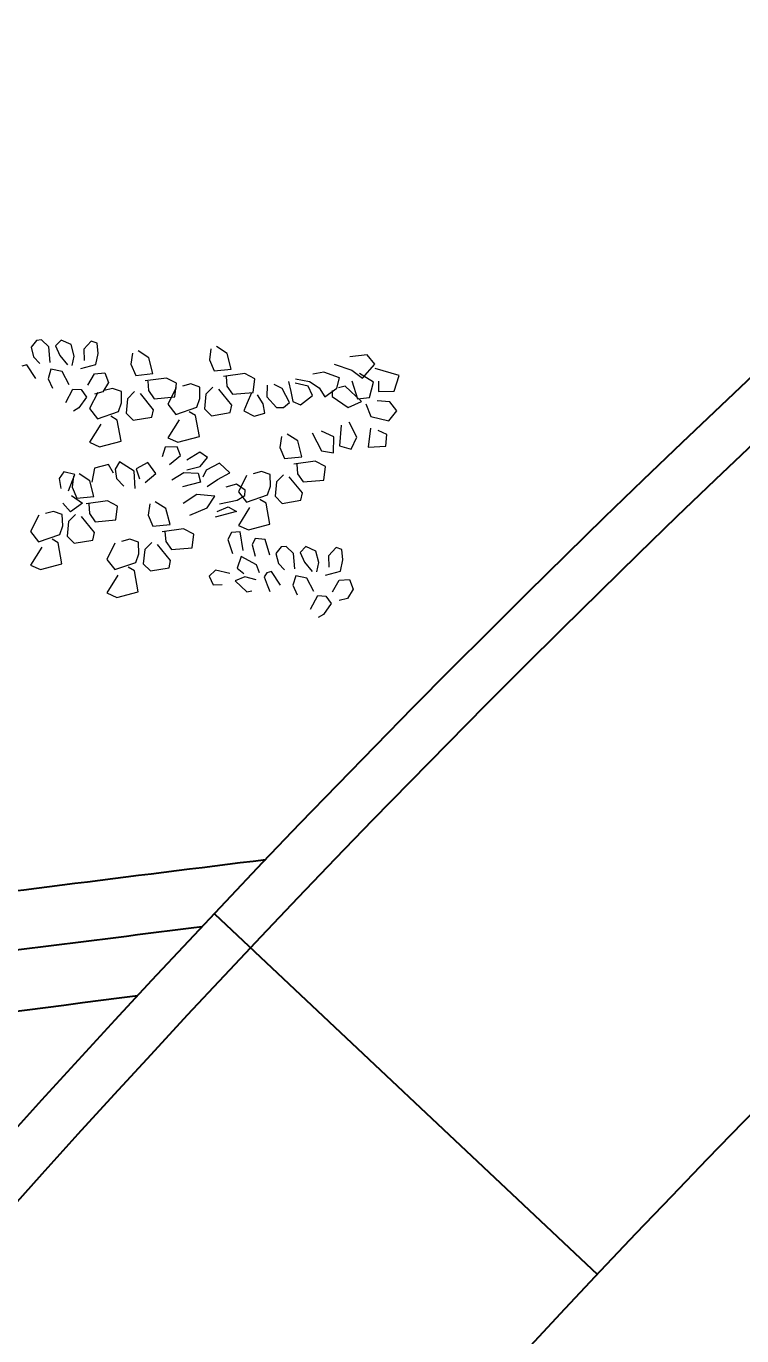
# Model space of a CAD drawing. Header units: metres. Extents: x 10 to 239, y 2 to 253.
# Drawn here: x 43.044 to 44.229, y 172.138 to 174.308 of the extents above; entities that cross this region are included whole.
import ezdxf

# ---------------------------------------------------------------- set-up
doc = ezdxf.new("R2010")
doc.units = ezdxf.units.M
doc.header["$MEASUREMENT"] = 0
doc.layers.get('Defpoints').update_dxf_attribs({"color": 9})
for name, color, linetype in [('-cotas', 252, 'Continuous'), ('1', 7, 'Continuous'), ('1estruct arco', 7, 'Continuous')]:
    doc.layers.add(name, color=color, linetype=linetype)
doc.layers.add('bloques veg', color=7, linetype='Continuous', lineweight=0, true_color=0xbbd5a5)
doc.styles.get("Standard").update_dxf_attribs({"font": 'arial.ttf'})
doc.dimstyles.get("Standard").update_dxf_attribs({"dimtxt": 0.18, "dimasz": 0.18, "dimexe": 0.18, "dimexo": 0.0625, "dimgap": 0.09, "dimtad": 0, "dimtih": 1, "dimtoh": 1, "dimdec": 4, "dimzin": 0, "dimdsep": 46, "dimtxsty": 'Standard', "dimcen": 0.09, "dimadec": 0, "dimazin": 0, "dimtfac": 1, "dimtdec": 4, "dimtofl": 0, "dimtmove": 0, "dimatfit": 3, "dimfxl": 1, "dimtolj": 1, "dimtzin": 0, "dimarcsym": 0})

# ---------------------------------------------------------------- blocks, each defined once
blk = doc.blocks.new('*D90')
at = {"layer": '-cotas', "color": 0, "lineweight": -2, "transparency": 16777216}
for p, q in [((35.5997, 175.5332), (35.5997, 162.1857)), ((89.3642, 175.5332), (89.3642, 162.1857)), ((35.7797, 162.3657), (58.2102, 162.3657)), ((89.1842, 162.3657), (59.8709, 162.3657))]:
    blk.add_line(p, q, dxfattribs=at)
at = {"layer": '-cotas', "color": 0, "transparency": 16777216}
for points in [[(35.7797, 162.3957), (35.7797, 162.3357), (35.5997, 162.3657)], [(89.1842, 162.3957), (89.1842, 162.3357), (89.3642, 162.3657)]]:
    blk.add_solid(points, dxfattribs=at)
at = {"layer": 'Defpoints', "color": 0, "transparency": 16777216}
for p in [(35.5997, 175.5957), (89.3642, 175.5957), (89.3642, 162.3657)]:
    blk.add_point(p, dxfattribs=at)
at = {"layer": '-cotas', "color": 0, "transparency": 16777216, "insert": (59.0405, 162.3657), "char_height": 0.3, "attachment_point": 5}
blk.add_mtext('\\A1;53.7645', dxfattribs=at)
blk = doc.blocks.new('A$C0C3707A3')
at = {"layer": 'bloques veg'}
for p, q in [((2.4712, 0.371), (2.4643, 0.3622)), ((2.4643, 0.3622), (2.4677, 0.3491)), ((2.478, 0.3717), (2.4712, 0.371)), ((2.4874, 0.3626), (2.478, 0.3717)), ((2.4894, 0.3422), (2.4874, 0.3626)), ((2.5036, 0.3716), (2.4964, 0.3638)), ((2.4964, 0.3638), (2.5021, 0.3514)), ((2.5168, 0.3658), (2.5036, 0.3716)), ((2.5209, 0.3506), (2.5168, 0.3658)), ((2.5434, 0.3706), (2.5335, 0.3598)), ((2.5511, 0.368), (2.5434, 0.3706)), ((2.5524, 0.3544), (2.5511, 0.368)), ((2.7006, 0.3615), (2.6987, 0.347)), ((2.722, 0.3556), (2.7079, 0.3646)), ((2.4677, 0.3491), (2.4758, 0.3408)), ((2.5021, 0.3514), (2.5123, 0.339)), ((2.5184, 0.3383), (2.5209, 0.3506)), ((2.5335, 0.3598), (2.5341, 0.3448)), ((2.5494, 0.3396), (2.5524, 0.3544)), ((2.5977, 0.3549), (2.5957, 0.3404)), ((2.619, 0.349), (2.605, 0.358)), ((2.6246, 0.3283), (2.619, 0.349)), ((2.6987, 0.347), (2.7049, 0.3324)), ((2.7275, 0.335), (2.722, 0.3556)), ((2.906, 0.3549), (2.8834, 0.3523)), ((2.9163, 0.3425), (2.906, 0.3549)), ((2.4589, 0.3386), (2.4524, 0.3369)), ((2.4707, 0.3208), (2.4589, 0.3386)), ((2.4906, 0.3332), (2.487, 0.3206)), ((2.5054, 0.3302), (2.4906, 0.3332)), ((2.5147, 0.3129), (2.5054, 0.3302)), ((2.5299, 0.3344), (2.5494, 0.3396)), ((2.5392, 0.3125), (2.548, 0.3276)), ((2.548, 0.3276), (2.5616, 0.3289)), ((2.5616, 0.3289), (2.5662, 0.3162)), ((2.5957, 0.3404), (2.602, 0.3258)), ((2.602, 0.3258), (2.6246, 0.3283)), ((2.7049, 0.3324), (2.7275, 0.335)), ((2.7453, 0.3293), (2.7173, 0.3253)), ((2.7588, 0.3224), (2.7453, 0.3293)), ((2.8494, 0.3316), (2.835, 0.3289)), ((2.87, 0.3243), (2.8494, 0.3316)), ((2.8628, 0.3422), (2.8859, 0.3344)), ((2.8859, 0.3344), (2.9002, 0.3243)), ((2.9145, 0.3188), (2.8963, 0.3302)), ((2.9002, 0.3243), (2.9163, 0.3425)), ((2.9481, 0.3278), (2.9166, 0.3368)), ((2.9419, 0.3075), (2.9481, 0.3278)), ((2.487, 0.3206), (2.4927, 0.3081)), ((2.5662, 0.3162), (2.559, 0.3038)), ((2.6424, 0.3226), (2.6144, 0.3186)), ((2.6179, 0.3184), (2.6189, 0.3059)), ((2.6558, 0.3158), (2.6424, 0.3226)), ((2.6537, 0.2978), (2.6558, 0.3158)), ((2.6747, 0.315), (2.6638, 0.3121)), ((2.6862, 0.3111), (2.6747, 0.315)), ((2.6867, 0.2961), (2.6862, 0.3111)), ((2.7036, 0.3111), (2.6945, 0.3017)), ((2.7208, 0.3251), (2.7219, 0.3125)), ((2.7219, 0.3125), (2.7294, 0.3018)), ((2.7566, 0.3044), (2.7588, 0.3224)), ((2.775, 0.314), (2.7744, 0.2987)), ((2.7947, 0.3099), (2.784, 0.3152)), ((2.8043, 0.2916), (2.7947, 0.3099)), ((2.8027, 0.3191), (2.8062, 0.306)), ((2.8287, 0.3132), (2.8115, 0.3168)), ((2.8122, 0.3228), (2.8305, 0.3195)), ((2.8344, 0.3008), (2.8287, 0.3132)), ((2.8305, 0.3195), (2.8432, 0.3113)), ((2.8432, 0.3113), (2.851, 0.2994)), ((2.851, 0.2994), (2.8666, 0.3106)), ((2.8666, 0.3106), (2.87, 0.3243)), ((2.8775, 0.3135), (2.8688, 0.3112)), ((2.8991, 0.2937), (2.8775, 0.3135)), ((2.8861, 0.3205), (2.8936, 0.2969)), ((2.9094, 0.2988), (2.9145, 0.3188)), ((2.921, 0.3205), (2.9212, 0.3066)), ((2.5105, 0.2896), (2.5197, 0.3072)), ((2.5197, 0.3072), (2.5303, 0.3066)), ((2.5376, 0.2969), (2.5275, 0.2826)), ((2.5303, 0.3066), (2.5376, 0.2969)), ((2.5522, 0.3031), (2.5417, 0.2817)), ((2.559, 0.3038), (2.5482, 0.3009)), ((2.5717, 0.3084), (2.5609, 0.3055)), ((2.5833, 0.3045), (2.5717, 0.3084)), ((2.5838, 0.2895), (2.5833, 0.3045)), ((2.5916, 0.2951), (2.5897, 0.276)), ((2.6007, 0.3045), (2.5916, 0.2951)), ((2.6256, 0.2809), (2.6084, 0.3019)), ((2.6189, 0.3059), (2.6265, 0.2951)), ((2.6265, 0.2951), (2.6537, 0.2978)), ((2.6551, 0.3098), (2.6446, 0.2883)), ((2.6828, 0.2846), (2.6867, 0.2961)), ((2.6945, 0.3017), (2.6927, 0.2826)), ((2.7286, 0.2876), (2.7113, 0.3085)), ((2.7294, 0.3018), (2.7566, 0.3044)), ((2.7544, 0.3038), (2.7487, 0.2906)), ((2.77, 0.2894), (2.7621, 0.3012)), ((2.7744, 0.2987), (2.7875, 0.2847)), ((2.8062, 0.306), (2.8086, 0.2927)), ((2.8086, 0.2927), (2.819, 0.2885)), ((2.819, 0.2885), (2.8344, 0.3008)), ((2.8604, 0.3078), (2.8603, 0.2996)), ((2.8603, 0.2996), (2.8815, 0.2855)), ((2.8815, 0.2855), (2.8991, 0.2937)), ((2.8936, 0.2969), (2.9094, 0.2988)), ((2.9364, 0.2932), (2.9198, 0.2946)), ((2.9212, 0.3066), (2.9419, 0.3075)), ((2.9454, 0.2817), (2.9364, 0.2932)), ((2.5275, 0.2826), (2.5205, 0.2783)), ((2.5417, 0.2817), (2.5522, 0.2682)), ((2.5522, 0.2682), (2.5799, 0.278)), ((2.5799, 0.278), (2.5838, 0.2895)), ((2.5897, 0.276), (2.5992, 0.2669)), ((2.6236, 0.2711), (2.6256, 0.2809)), ((2.6446, 0.2883), (2.6552, 0.2749)), ((2.6552, 0.2749), (2.6828, 0.2846)), ((2.6811, 0.2737), (2.6728, 0.2785)), ((2.6927, 0.2826), (2.7021, 0.2735)), ((2.7021, 0.2735), (2.7265, 0.2777)), ((2.7265, 0.2777), (2.7286, 0.2876)), ((2.7487, 0.2906), (2.7445, 0.2802)), ((2.7445, 0.2802), (2.758, 0.2733)), ((2.758, 0.2733), (2.7721, 0.2771)), ((2.7721, 0.2771), (2.77, 0.2894)), ((2.7875, 0.2847), (2.7967, 0.2849)), ((2.7967, 0.2849), (2.8043, 0.2916)), ((2.9046, 0.2905), (2.9114, 0.2737)), ((2.935, 0.2684), (2.9454, 0.2817)), ((2.5565, 0.2612), (2.5419, 0.2375)), ((2.5782, 0.267), (2.5699, 0.2718)), ((2.5833, 0.2393), (2.5782, 0.267)), ((2.5992, 0.2669), (2.6236, 0.2711)), ((2.6594, 0.2679), (2.6448, 0.2442)), ((2.6862, 0.246), (2.6811, 0.2737)), ((2.8726, 0.2622), (2.8706, 0.2349)), ((2.8931, 0.2467), (2.8832, 0.2662)), ((2.9109, 0.2585), (2.9083, 0.2334)), ((2.9114, 0.2737), (2.935, 0.2684)), ((2.6448, 0.2442), (2.658, 0.2384)), ((2.658, 0.2384), (2.6862, 0.246)), ((2.7941, 0.247), (2.7922, 0.2325)), ((2.8155, 0.2411), (2.8014, 0.2501)), ((2.821, 0.2204), (2.8155, 0.2411)), ((2.8346, 0.252), (2.8468, 0.2285)), ((2.8628, 0.2468), (2.8469, 0.2541)), ((2.8626, 0.2258), (2.8628, 0.2468)), ((2.8857, 0.2308), (2.8931, 0.2467)), ((2.9328, 0.2504), (2.921, 0.2554)), ((2.9312, 0.2348), (2.9328, 0.2504)), ((2.5419, 0.2375), (2.555, 0.2318)), ((2.555, 0.2318), (2.5833, 0.2393)), ((2.6412, 0.2316), (2.6376, 0.219)), ((2.6572, 0.2324), (2.6412, 0.2316)), ((2.6615, 0.2207), (2.6572, 0.2324)), ((2.6871, 0.2253), (2.6701, 0.2149)), ((2.697, 0.2186), (2.6871, 0.2253)), ((2.7922, 0.2325), (2.7984, 0.2179)), ((2.8468, 0.2285), (2.8626, 0.2258)), ((2.8706, 0.2349), (2.8857, 0.2308)), ((2.9083, 0.2334), (2.9312, 0.2348)), ((2.5672, 0.2083), (2.5487, 0.2033)), ((2.5736, 0.1972), (2.5672, 0.2083)), ((2.5813, 0.212), (2.5757, 0.2024)), ((2.6008, 0.1998), (2.5813, 0.212)), ((2.6186, 0.2116), (2.6035, 0.2029)), ((2.6295, 0.197), (2.6186, 0.2116)), ((2.6473, 0.2088), (2.6615, 0.2207)), ((2.67, 0.2021), (2.6874, 0.2067)), ((2.6874, 0.2067), (2.697, 0.2186)), ((2.7129, 0.2113), (2.6956, 0.202)), ((2.7268, 0.1987), (2.7129, 0.2113)), ((2.7984, 0.2179), (2.821, 0.2204)), ((2.8388, 0.2147), (2.8108, 0.2107)), ((2.8144, 0.2105), (2.8154, 0.198)), ((2.8523, 0.2079), (2.8388, 0.2147)), ((2.8501, 0.1898), (2.8523, 0.2079)), ((2.5082, 0.1983), (2.5023, 0.1897)), ((2.5023, 0.1897), (2.5047, 0.1764)), ((2.5229, 0.1952), (2.5082, 0.1983)), ((2.5149, 0.1733), (2.5229, 0.1952)), ((2.5213, 0.1928), (2.5193, 0.1783)), ((2.5426, 0.1869), (2.5286, 0.1959)), ((2.5487, 0.2033), (2.5455, 0.185)), ((2.5757, 0.2024), (2.5778, 0.1902)), ((2.5778, 0.1902), (2.5875, 0.18)), ((2.6023, 0.177), (2.6008, 0.1998)), ((2.6035, 0.2029), (2.6081, 0.1901)), ((2.6152, 0.1851), (2.6295, 0.197)), ((2.6504, 0.1887), (2.6663, 0.1987)), ((2.6663, 0.1987), (2.6851, 0.198)), ((2.6851, 0.198), (2.6883, 0.186)), ((2.6956, 0.202), (2.6912, 0.1926)), ((2.6968, 0.1802), (2.7106, 0.1897)), ((2.7106, 0.1897), (2.7268, 0.1987)), ((2.7486, 0.1952), (2.7381, 0.1738)), ((2.7682, 0.2005), (2.7573, 0.1976)), ((2.7797, 0.1966), (2.7682, 0.2005)), ((2.7802, 0.1816), (2.7797, 0.1966)), ((2.7971, 0.1966), (2.788, 0.1872)), ((2.8221, 0.173), (2.8048, 0.194)), ((2.8154, 0.198), (2.8229, 0.1872)), ((2.8229, 0.1872), (2.8501, 0.1898)), ((2.5193, 0.1783), (2.5256, 0.1637)), ((2.5481, 0.1663), (2.5426, 0.1869)), ((2.6883, 0.186), (2.6644, 0.1796)), ((2.7355, 0.1836), (2.7214, 0.1798)), ((2.7468, 0.1761), (2.7355, 0.1836)), ((2.7381, 0.1738), (2.7487, 0.1603)), ((2.7464, 0.169), (2.7468, 0.1761)), ((2.7763, 0.1701), (2.7802, 0.1816)), ((2.788, 0.1872), (2.7862, 0.1681)), ((2.8201, 0.1632), (2.8221, 0.173)), ((2.5175, 0.1461), (2.5075, 0.1574)), ((2.5331, 0.1573), (2.5175, 0.1461)), ((2.5188, 0.1674), (2.5331, 0.1573)), ((2.5256, 0.1637), (2.5481, 0.1663)), ((2.566, 0.1606), (2.5379, 0.1566)), ((2.5415, 0.1564), (2.5425, 0.1438)), ((2.5794, 0.1537), (2.566, 0.1606)), ((2.6216, 0.1569), (2.6197, 0.1424)), ((2.643, 0.151), (2.6289, 0.16)), ((2.6834, 0.1696), (2.6656, 0.1579)), ((2.7071, 0.1678), (2.6834, 0.1696)), ((2.6973, 0.1524), (2.7071, 0.1678)), ((2.7133, 0.1578), (2.7364, 0.1629)), ((2.7364, 0.1629), (2.7464, 0.169)), ((2.7487, 0.1603), (2.7763, 0.1701)), ((2.7746, 0.1591), (2.7663, 0.1639)), ((2.7797, 0.1314), (2.7746, 0.1591)), ((2.7862, 0.1681), (2.7956, 0.1589)), ((2.7956, 0.1589), (2.8201, 0.1632)), ((2.4758, 0.1411), (2.4652, 0.1196)), ((2.4953, 0.1463), (2.4845, 0.1434)), ((2.5068, 0.1424), (2.4953, 0.1463)), ((2.5074, 0.1274), (2.5068, 0.1424)), ((2.5243, 0.1424), (2.5152, 0.133)), ((2.5492, 0.1189), (2.532, 0.1398)), ((2.5425, 0.1438), (2.5501, 0.1331)), ((2.5773, 0.1357), (2.5794, 0.1537)), ((2.6197, 0.1424), (2.6259, 0.1278)), ((2.6485, 0.1303), (2.643, 0.151)), ((2.6743, 0.1427), (2.6973, 0.1524)), ((2.7358, 0.1476), (2.7076, 0.14)), ((2.7102, 0.1477), (2.7248, 0.1539)), ((2.7248, 0.1539), (2.7358, 0.1476)), ((2.7529, 0.1533), (2.7383, 0.1296)), ((2.5035, 0.1159), (2.5074, 0.1274)), ((2.5152, 0.133), (2.5133, 0.1139)), ((2.5501, 0.1331), (2.5773, 0.1357)), ((2.6259, 0.1278), (2.6485, 0.1303)), ((2.6663, 0.1247), (2.6383, 0.1206)), ((2.6798, 0.1178), (2.6663, 0.1247)), ((2.7406, 0.121), (2.7292, 0.1202)), ((2.7383, 0.1296), (2.7515, 0.1239)), ((2.7449, 0.0965), (2.7406, 0.121)), ((2.7515, 0.1239), (2.7797, 0.1314)), ((2.4652, 0.1196), (2.4758, 0.1062)), ((2.4758, 0.1062), (2.5035, 0.1159)), ((2.5017, 0.105), (2.4935, 0.1098)), ((2.5068, 0.0773), (2.5017, 0.105)), ((2.5133, 0.1139), (2.5227, 0.1048)), ((2.5227, 0.1048), (2.5472, 0.109)), ((2.5472, 0.109), (2.5492, 0.1189)), ((2.5762, 0.1051), (2.5656, 0.0837)), ((2.5957, 0.1104), (2.5848, 0.1075)), ((2.6072, 0.1065), (2.5957, 0.1104)), ((2.6077, 0.0915), (2.6072, 0.1065)), ((2.6247, 0.1065), (2.6155, 0.0971)), ((2.6496, 0.0829), (2.6323, 0.1039)), ((2.6419, 0.1204), (2.6429, 0.1079)), ((2.6429, 0.1079), (2.6504, 0.0971)), ((2.6776, 0.0998), (2.6798, 0.1178)), ((2.7292, 0.1202), (2.7247, 0.1109)), ((2.7247, 0.1109), (2.7307, 0.0927)), ((2.7604, 0.1123), (2.7567, 0.1043)), ((2.7567, 0.1043), (2.7608, 0.0891)), ((2.7735, 0.1111), (2.7604, 0.1123)), ((2.7801, 0.0908), (2.7735, 0.1111)), ((2.48, 0.0992), (2.4654, 0.0755)), ((2.6038, 0.08), (2.6077, 0.0915)), ((2.6155, 0.0971), (2.6137, 0.078)), ((2.6504, 0.0971), (2.6776, 0.0998)), ((2.7423, 0.0888), (2.7371, 0.0735)), ((2.7626, 0.078), (2.7423, 0.0888)), ((2.7946, 0.1017), (2.7877, 0.0928)), ((2.7877, 0.0928), (2.7912, 0.0798)), ((2.8015, 0.1023), (2.7946, 0.1017)), ((2.8109, 0.0932), (2.8015, 0.1023)), ((2.8129, 0.0728), (2.8109, 0.0932)), ((2.8271, 0.1022), (2.8198, 0.0945)), ((2.8198, 0.0945), (2.8255, 0.082)), ((2.8403, 0.0965), (2.8271, 0.1022)), ((2.8443, 0.0813), (2.8403, 0.0965)), ((2.8669, 0.1013), (2.857, 0.0905)), ((2.857, 0.0905), (2.8575, 0.0755)), ((2.8746, 0.0987), (2.8669, 0.1013)), ((2.8759, 0.0851), (2.8746, 0.0987)), ((2.4654, 0.0755), (2.4786, 0.0697)), ((2.4786, 0.0697), (2.5068, 0.0773)), ((2.5656, 0.0837), (2.5762, 0.0703)), ((2.5762, 0.0703), (2.6038, 0.08)), ((2.6021, 0.0691), (2.5939, 0.0738)), ((2.6072, 0.0413), (2.6021, 0.0691)), ((2.6137, 0.078), (2.6231, 0.0689)), ((2.6231, 0.0689), (2.6476, 0.0731)), ((2.6476, 0.0731), (2.6496, 0.0829)), ((2.7088, 0.0705), (2.7004, 0.0625)), ((2.7274, 0.0662), (2.7088, 0.0705)), ((2.7371, 0.0735), (2.7459, 0.0665)), ((2.7666, 0.0674), (2.7626, 0.078)), ((2.7824, 0.0693), (2.7759, 0.0676)), ((2.7941, 0.0515), (2.7824, 0.0693)), ((2.7912, 0.0798), (2.7992, 0.0715)), ((2.8255, 0.082), (2.8358, 0.0697)), ((2.8418, 0.069), (2.8443, 0.0813)), ((2.8533, 0.0651), (2.8729, 0.0703)), ((2.8729, 0.0703), (2.8759, 0.0851)), ((2.5804, 0.0632), (2.5658, 0.0396)), ((2.7004, 0.0625), (2.7058, 0.0511)), ((2.7058, 0.0511), (2.7173, 0.0519)), ((2.7471, 0.0622), (2.7346, 0.0565)), ((2.7346, 0.0565), (2.7501, 0.0421)), ((2.7621, 0.0581), (2.7471, 0.0622)), ((2.7759, 0.0676), (2.7727, 0.0621)), ((2.7727, 0.0621), (2.7767, 0.0515)), ((2.8141, 0.0639), (2.8105, 0.0513)), ((2.8289, 0.0608), (2.8141, 0.0639)), ((2.8382, 0.0435), (2.8289, 0.0608)), ((2.8627, 0.0431), (2.8714, 0.0583)), ((2.8714, 0.0583), (2.885, 0.0596)), ((2.885, 0.0596), (2.8896, 0.0469)), ((2.5658, 0.0396), (2.579, 0.0338)), ((2.579, 0.0338), (2.6072, 0.0413)), ((2.7501, 0.0421), (2.7566, 0.0438)), ((2.7767, 0.0515), (2.7801, 0.0431)), ((2.8105, 0.0513), (2.8162, 0.0388)), ((2.8339, 0.0203), (2.8432, 0.0379)), ((2.8432, 0.0379), (2.8538, 0.0373)), ((2.8538, 0.0373), (2.861, 0.0276)), ((2.8825, 0.0345), (2.8716, 0.0316)), ((2.8896, 0.0469), (2.8825, 0.0345)), ((2.861, 0.0276), (2.8509, 0.0132)), ((2.8509, 0.0132), (2.8439, 0.009))]:
    blk.add_line(p, q, dxfattribs=at)

msp = doc.modelspace()

# ---------------------------------------------------------------- linework, layer by layer
at = {"layer": '1'}
for radius, start, end in [(130.79805, 97.0475191, 97.3453683), (130.70066, 97.0993599, 97.3518071)]:
    msp.add_arc((59.4886, 43.1172), radius, start, end, dxfattribs=at)
msp.add_rational_spline([(43.22865, 172.70172), (41.38009, 172.46976), (39.53693, 172.19832), (37.69999, 171.8875), (36.78923, 171.74892), (36.25975, 171.57165), (35.95225, 171.37129)], [1, 0.999847406538, 0.999847406538, 1, 1, 1, 1], degree=3, knots=[0, 0, 0, 0, 0.04279242, 0.04279242, 0.04279242, 0.48008479, 0.48008479, 0.48008479, 0.48008479], dxfattribs=at)
at = {"layer": '1estruct arco'}
msp.add_line((43.35567, 172.83748), (43.99032, 172.24), dxfattribs=at)
for radius, start, end in [(21.59873, 28.135936, 149.788644), (21.51609, 28.183951, 149.787683), (20.72709, 28.662092, 149.778129)]:
    msp.add_arc((59.06396, 158.01334), radius, start, end, dxfattribs=at)

# ---------------------------------------------------------------- block references
at = {"layer": 'bloques veg', "color": 2, "xscale": 1.260409816243446, "yscale": 1.260409816243446, "zscale": 1.260409816243446, "rotation": 359.6145960760396}
msp.add_blockref('A$C0C3707A3', (39.94296, 173.34094), dxfattribs=at)

# ---------------------------------------------------------------- dimensions: what is measured, and where the dimension line sits
at = {"layer": '-cotas'}
dim = msp.add_linear_dim(base=(89.36416, 162.36569), p1=(35.59966, 175.59571), p2=(89.36416, 175.59571), angle=0, dimstyle='Standard', override={"dimtxt": 0.3}, dxfattribs=at)
dim.commit()
dim.dimension.update_dxf_attribs({"geometry": '*D90', "text_midpoint": (59.04055, 162.36569), "dimtype": 161})

doc.saveas('drawing.dxf')
